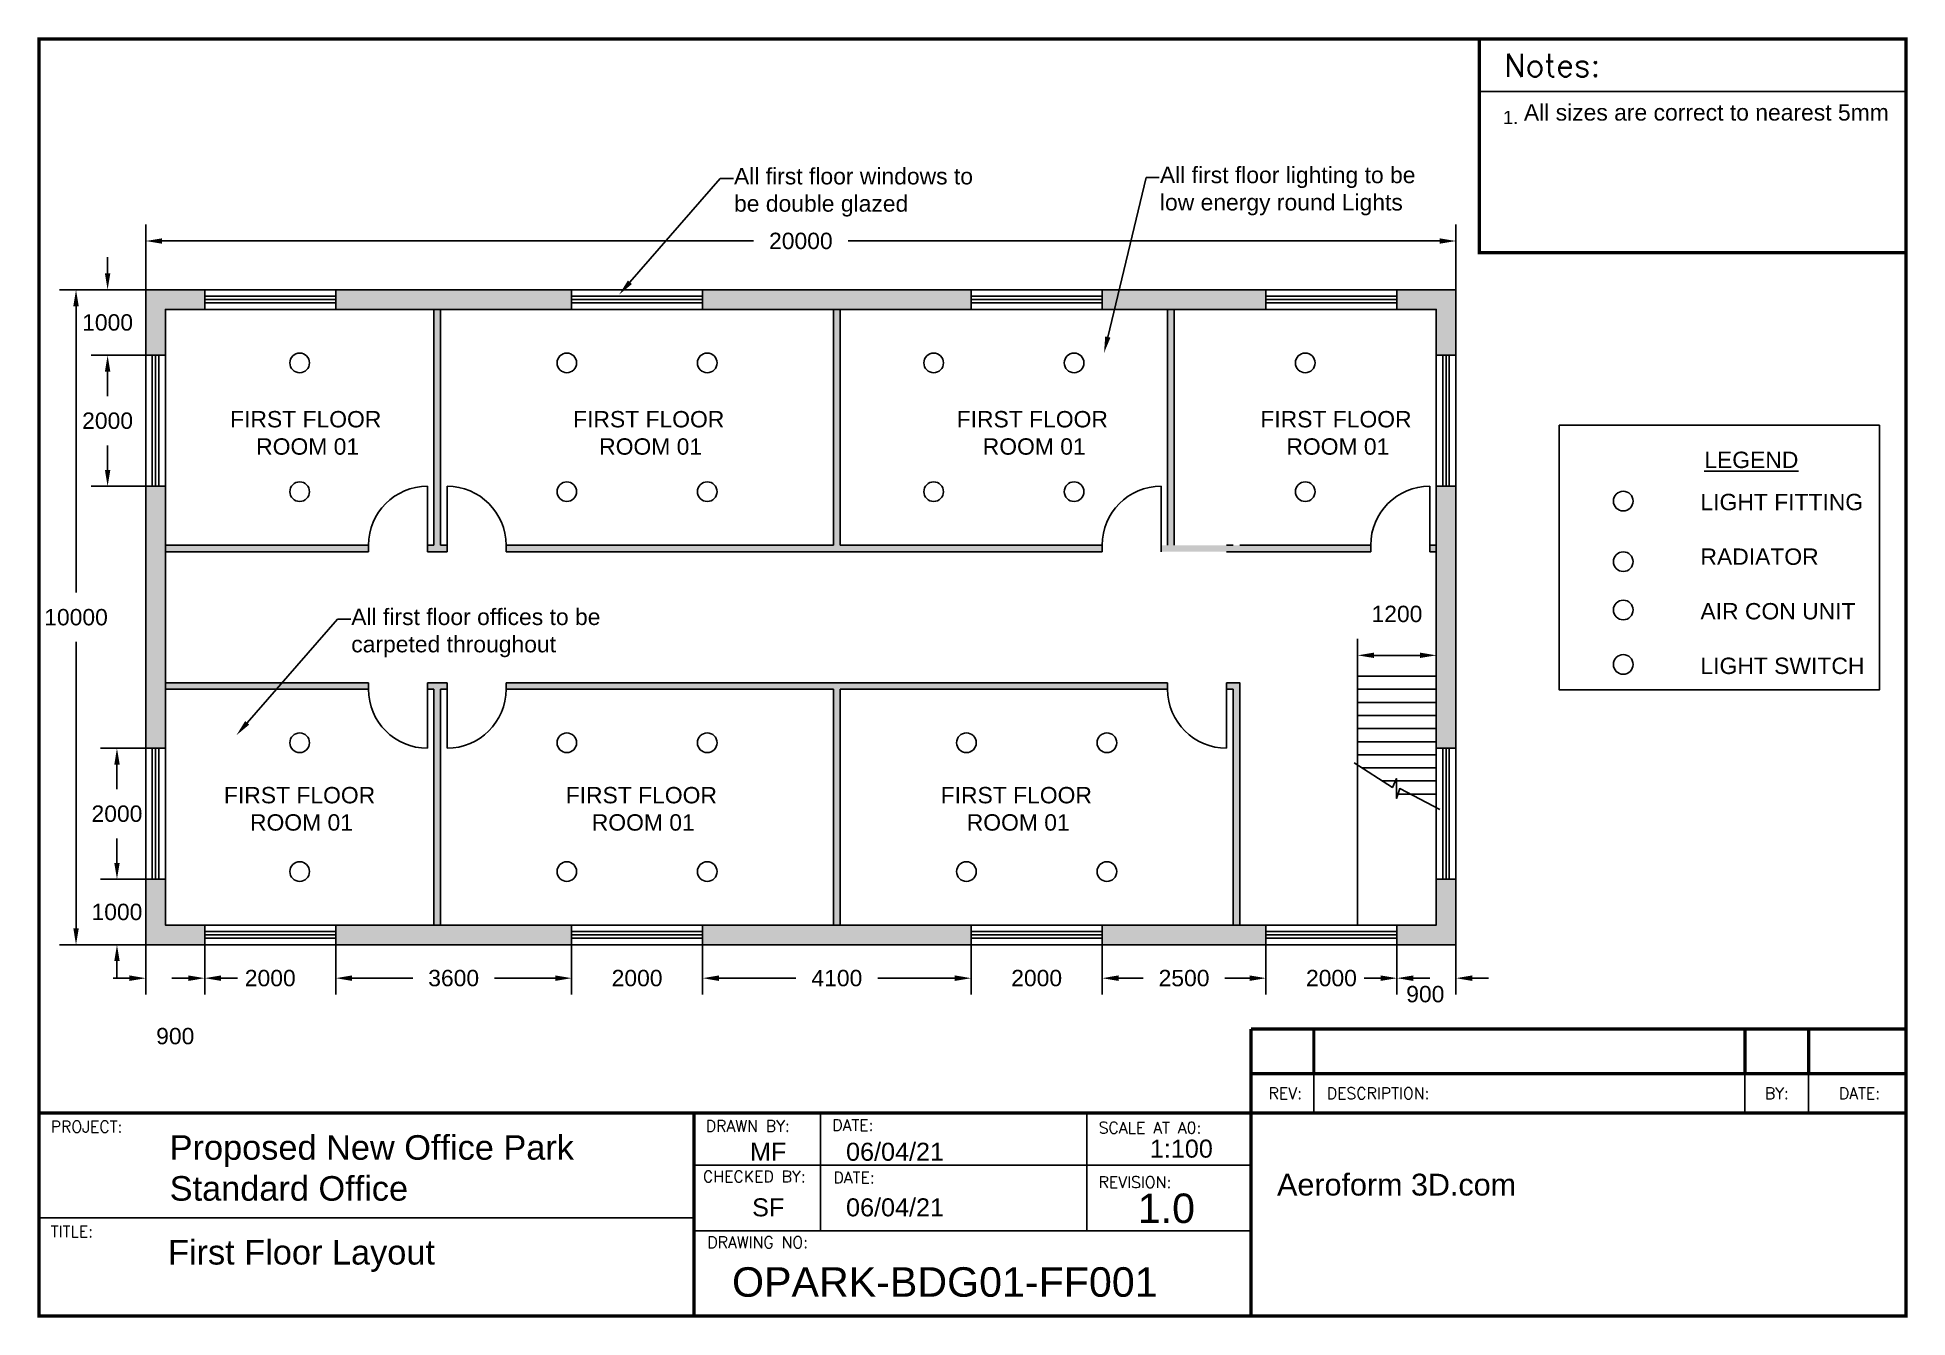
# Paper-space layout 'Full Plan' of a CAD drawing. Header units: millimetres. Extents: x -45 to 241, y 45 to 240.
# The model-space entities are those that its viewports show. They can reach past a viewport. Long polylines and large blocks are cut down to what shows.
import ezdxf
from ezdxf import colors
from ezdxf.entities.mleader import LeaderData, LeaderLine
from ezdxf.math import Vec2, Vec3

# ---------------------------------------------------------------- set-up
doc = ezdxf.new("R2010")
doc.units = ezdxf.units.MM
doc.header["$MEASUREMENT"] = 0
for name, color, linetype in [('Doors', 160, 'Continuous'), ('ExternalWalls', 7, 'Continuous'), ('Hatch', 7, 'Continuous'), ('InternalWalls', 7, 'Continuous'), ('Lighting', 20, 'Continuous'), ('Windows', 96, 'Continuous'), ('YS-TEXT-LARGE', 250, 'Continuous'), ('YS-TEXT-MEDIUM', 6, 'Continuous'), ('YS-TEXT-SMALL', 2, 'Continuous'), ('YS-TITLEBLOCK-BORDERS', 154, 'Continuous'), ('YS-TITLEBLOCK-TEXT-NONEDITABLE', 154, 'Continuous')]:
    doc.layers.add(name, color=color, linetype=linetype)
doc.styles.add('ROMANS', font='romans.shx')
doc.styles.get("Standard").update_dxf_attribs({"font": 'arial.ttf'})
doc.styles.add('YS TEXT', font='arial.ttf')
doc.dimstyles.new('BuildingStyle', dxfattribs={"dimtxt": 2.5, "dimasz": 2.5, "dimexe": 2.5, "dimexo": 0.0625, "dimgap": 2.5, "dimtad": 0, "dimtih": 1, "dimtoh": 1, "dimdec": 0, "dimzin": 0, "dimdsep": 46, "dimtxsty": 'Standard', "dimcen": 0.09, "dimadec": 0, "dimazin": 0, "dimtfac": 1, "dimtdec": 0, "dimtofl": 0, "dimtmove": 2, "dimatfit": 3, "dimfxl": 1, "dimtolj": 1, "dimtzin": 0, "dimarcsym": 0})

# ---------------------------------------------------------------- blocks, each defined once
blk = doc.blocks.new('*D3')
at = {"color": 0, "lineweight": -2, "transparency": 16777216}
for p, q in [((-28.45, 201.9), (-28.45, 211.78)), ((171.55, 201.9), (171.55, 211.78)), ((-25.95, 209.28), (64.32, 209.28)), ((169.05, 209.28), (78.77, 209.28))]:
    blk.add_line(p, q, dxfattribs=at)
at = {"color": 0, "transparency": 16777216}
for points in [[(-25.95, 209.69), (-25.95, 208.86), (-28.45, 209.28)], [(169.05, 209.69), (169.05, 208.86), (171.55, 209.28)]]:
    blk.add_solid(points, dxfattribs=at)
at = {"layer": 'Defpoints', "color": 0, "transparency": 16777216}
for p in [(171.55, 209.28), (-28.45, 201.83), (171.55, 201.83)]:
    blk.add_point(p, dxfattribs=at)
at = {"color": 0, "transparency": 16777216, "insert": (71.55, 209.28), "char_height": 2.5, "attachment_point": 5}
blk.add_mtext('\\A1;20000', dxfattribs=at)
blk = doc.blocks.new('*D4')
at = {"color": 0, "lineweight": -2, "transparency": 16777216}
for p, q in [((-28.52, 201.83), (-41.6, 201.83)), ((-39.1, 199.33), (-39.1, 155.61)), ((-39.1, 104.33), (-39.1, 148.06)), ((-28.52, 101.83), (-41.6, 101.83))]:
    blk.add_line(p, q, dxfattribs=at)
at = {"color": 0, "transparency": 16777216}
for points in [[(-39.51, 199.33), (-38.68, 199.33), (-39.1, 201.83)], [(-39.51, 104.33), (-38.68, 104.33), (-39.1, 101.83)]]:
    blk.add_solid(points, dxfattribs=at)
at = {"layer": 'Defpoints', "color": 0, "transparency": 16777216}
for p in [(-28.45, 201.83), (-39.1, 101.83), (-28.45, 101.83)]:
    blk.add_point(p, dxfattribs=at)
at = {"color": 0, "transparency": 16777216, "insert": (-39.1, 151.83), "char_height": 2.5, "attachment_point": 5}
blk.add_mtext('\\A1;10000', dxfattribs=at)
blk = doc.blocks.new('*D5')
at = {"color": 0, "lineweight": -2, "transparency": 16777216}
for p, q in [((-28.45, 101.77), (-28.45, 94.23)), ((-19.45, 101.77), (-19.45, 94.23)), ((-30.95, 96.73), (-33.45, 96.73)), ((-16.95, 96.73), (-14.45, 96.73))]:
    blk.add_line(p, q, dxfattribs=at)
at = {"color": 0, "transparency": 16777216}
for points in [[(-30.95, 97.15), (-30.95, 96.31), (-28.45, 96.73)], [(-16.95, 97.15), (-16.95, 96.31), (-19.45, 96.73)]]:
    blk.add_solid(points, dxfattribs=at)
at = {"layer": 'Defpoints', "color": 0, "transparency": 16777216}
for p in [(-28.45, 101.83), (-19.45, 101.83), (-19.45, 96.73)]:
    blk.add_point(p, dxfattribs=at)
at = {"color": 0, "transparency": 16777216, "insert": (-23.95, 87.87), "char_height": 2.5, "attachment_point": 5}
blk.add_mtext('\\A1;900', dxfattribs=at)
blk = doc.blocks.new('*D6')
at = {"color": 0, "lineweight": -2, "transparency": 16777216}
for p, q in [((-19.45, 101.77), (-19.45, 94.23)), ((0.55, 101.77), (0.55, 94.23)), ((-21.95, 96.73), (-24.45, 96.73)), ((3.05, 96.73), (5.55, 96.73))]:
    blk.add_line(p, q, dxfattribs=at)
at = {"color": 0, "transparency": 16777216}
for points in [[(-21.95, 97.15), (-21.95, 96.31), (-19.45, 96.73)], [(3.05, 97.15), (3.05, 96.31), (0.55, 96.73)]]:
    blk.add_solid(points, dxfattribs=at)
at = {"layer": 'Defpoints', "color": 0, "transparency": 16777216}
for p in [(-19.45, 101.83), (0.55, 101.83), (0.55, 96.73)]:
    blk.add_point(p, dxfattribs=at)
at = {"color": 0, "transparency": 16777216, "insert": (-9.45, 96.73), "char_height": 2.5, "attachment_point": 5}
blk.add_mtext('\\A1;2000', dxfattribs=at)
blk = doc.blocks.new('*D7')
at = {"color": 0, "lineweight": -2, "transparency": 16777216}
for p, q in [((0.55, 101.77), (0.55, 94.23)), ((36.55, 101.77), (36.55, 94.23)), ((3.05, 96.73), (12.32, 96.73)), ((34.05, 96.73), (24.77, 96.73))]:
    blk.add_line(p, q, dxfattribs=at)
at = {"color": 0, "transparency": 16777216}
for points in [[(3.05, 97.15), (3.05, 96.31), (0.55, 96.73)], [(34.05, 97.15), (34.05, 96.31), (36.55, 96.73)]]:
    blk.add_solid(points, dxfattribs=at)
at = {"layer": 'Defpoints', "color": 0, "transparency": 16777216}
for p in [(0.55, 101.83), (36.55, 101.83), (36.55, 96.73)]:
    blk.add_point(p, dxfattribs=at)
at = {"color": 0, "transparency": 16777216, "insert": (18.55, 96.73), "char_height": 2.5, "attachment_point": 5}
blk.add_mtext('\\A1;3600', dxfattribs=at)
blk = doc.blocks.new('*D8')
at = {"color": 0, "lineweight": -2, "transparency": 16777216}
for p, q in [((36.55, 101.77), (36.55, 94.23)), ((56.55, 101.77), (56.55, 94.23)), ((34.05, 96.73), (31.55, 96.73)), ((59.05, 96.73), (61.55, 96.73))]:
    blk.add_line(p, q, dxfattribs=at)
at = {"color": 0, "transparency": 16777216}
for points in [[(34.05, 97.15), (34.05, 96.31), (36.55, 96.73)], [(59.05, 97.15), (59.05, 96.31), (56.55, 96.73)]]:
    blk.add_solid(points, dxfattribs=at)
at = {"layer": 'Defpoints', "color": 0, "transparency": 16777216}
for p in [(36.55, 101.83), (56.55, 101.83), (56.55, 96.73)]:
    blk.add_point(p, dxfattribs=at)
at = {"color": 0, "transparency": 16777216, "insert": (46.55, 96.73), "char_height": 2.5, "attachment_point": 5}
blk.add_mtext('\\A1;2000', dxfattribs=at)
blk = doc.blocks.new('*D9')
at = {"color": 0, "lineweight": -2, "transparency": 16777216}
for p, q in [((56.55, 101.77), (56.55, 94.23)), ((97.55, 101.77), (97.55, 94.23)), ((59.05, 96.73), (70.77, 96.73)), ((95.05, 96.73), (83.32, 96.73))]:
    blk.add_line(p, q, dxfattribs=at)
at = {"color": 0, "transparency": 16777216}
for points in [[(59.05, 97.15), (59.05, 96.31), (56.55, 96.73)], [(95.05, 97.15), (95.05, 96.31), (97.55, 96.73)]]:
    blk.add_solid(points, dxfattribs=at)
at = {"layer": 'Defpoints', "color": 0, "transparency": 16777216}
for p in [(56.55, 101.83), (97.55, 101.83), (97.55, 96.73)]:
    blk.add_point(p, dxfattribs=at)
at = {"color": 0, "transparency": 16777216, "insert": (77.05, 96.73), "char_height": 2.5, "attachment_point": 5}
blk.add_mtext('\\A1;4100', dxfattribs=at)
blk = doc.blocks.new('*D10')
at = {"color": 0, "lineweight": -2, "transparency": 16777216}
for p, q in [((97.55, 101.77), (97.55, 94.23)), ((117.55, 101.77), (117.55, 94.23)), ((95.05, 96.73), (92.55, 96.73)), ((120.05, 96.73), (122.55, 96.73))]:
    blk.add_line(p, q, dxfattribs=at)
at = {"color": 0, "transparency": 16777216}
for points in [[(95.05, 97.15), (95.05, 96.31), (97.55, 96.73)], [(120.05, 97.15), (120.05, 96.31), (117.55, 96.73)]]:
    blk.add_solid(points, dxfattribs=at)
at = {"layer": 'Defpoints', "color": 0, "transparency": 16777216}
for p in [(97.55, 101.83), (117.55, 101.83), (117.55, 96.73)]:
    blk.add_point(p, dxfattribs=at)
at = {"color": 0, "transparency": 16777216, "insert": (107.55, 96.73), "char_height": 2.5, "attachment_point": 5}
blk.add_mtext('\\A1;2000', dxfattribs=at)
blk = doc.blocks.new('*D11')
at = {"color": 0, "lineweight": -2, "transparency": 16777216}
for p, q in [((117.55, 101.77), (117.55, 94.23)), ((142.55, 101.77), (142.55, 94.23)), ((120.05, 96.73), (123.8, 96.73)), ((140.05, 96.73), (136.3, 96.73))]:
    blk.add_line(p, q, dxfattribs=at)
at = {"color": 0, "transparency": 16777216}
for points in [[(120.05, 97.15), (120.05, 96.31), (117.55, 96.73)], [(140.05, 97.15), (140.05, 96.31), (142.55, 96.73)]]:
    blk.add_solid(points, dxfattribs=at)
at = {"layer": 'Defpoints', "color": 0, "transparency": 16777216}
for p in [(117.55, 101.83), (142.55, 101.83), (142.55, 96.73)]:
    blk.add_point(p, dxfattribs=at)
at = {"color": 0, "transparency": 16777216, "insert": (130.05, 96.73), "char_height": 2.5, "attachment_point": 5}
blk.add_mtext('\\A1;2500', dxfattribs=at)
blk = doc.blocks.new('*D12')
at = {"color": 0, "lineweight": -2, "transparency": 16777216}
for p, q in [((142.55, 101.77), (142.55, 94.23)), ((162.55, 101.77), (162.55, 94.23)), ((140.05, 96.73), (137.55, 96.73)), ((165.05, 96.73), (167.55, 96.73))]:
    blk.add_line(p, q, dxfattribs=at)
at = {"color": 0, "transparency": 16777216}
for points in [[(140.05, 97.15), (140.05, 96.31), (142.55, 96.73)], [(165.05, 97.15), (165.05, 96.31), (162.55, 96.73)]]:
    blk.add_solid(points, dxfattribs=at)
at = {"layer": 'Defpoints', "color": 0, "transparency": 16777216}
for p in [(142.55, 101.83), (162.55, 101.83), (162.55, 96.73)]:
    blk.add_point(p, dxfattribs=at)
at = {"color": 0, "transparency": 16777216, "insert": (152.55, 96.73), "char_height": 2.5, "attachment_point": 5}
blk.add_mtext('\\A1;2000', dxfattribs=at)
blk = doc.blocks.new('*D13')
at = {"color": 0, "lineweight": -2, "transparency": 16777216}
for p, q in [((162.55, 101.77), (162.55, 94.23)), ((171.55, 101.77), (171.55, 94.23)), ((160.05, 96.73), (157.55, 96.73)), ((174.05, 96.73), (176.55, 96.73))]:
    blk.add_line(p, q, dxfattribs=at)
at = {"color": 0, "transparency": 16777216}
for points in [[(160.05, 97.15), (160.05, 96.31), (162.55, 96.73)], [(174.05, 97.15), (174.05, 96.31), (171.55, 96.73)]]:
    blk.add_solid(points, dxfattribs=at)
at = {"layer": 'Defpoints', "color": 0, "transparency": 16777216}
for p in [(162.55, 101.83), (171.55, 101.83), (171.55, 96.73)]:
    blk.add_point(p, dxfattribs=at)
at = {"color": 0, "transparency": 16777216, "insert": (166.88, 94.28), "char_height": 2.5, "attachment_point": 5}
blk.add_mtext('\\A1;900', dxfattribs=at)
blk = doc.blocks.new('300DIALight')
at = {"layer": 'Lighting'}
blk.add_circle((0, 0), 150, dxfattribs=at)
blk = doc.blocks.new('*D32')
at = {"color": 0, "lineweight": -2, "transparency": 16777216}
for p, q in [((-34.28, 204.33), (-34.28, 206.83)), ((-28.52, 201.83), (-36.78, 201.83)), ((-28.52, 191.83), (-36.78, 191.83)), ((-34.28, 189.33), (-34.28, 186.83))]:
    blk.add_line(p, q, dxfattribs=at)
at = {"color": 0, "transparency": 16777216}
for points in [[(-34.69, 204.33), (-33.86, 204.33), (-34.28, 201.83)], [(-34.69, 189.33), (-33.86, 189.33), (-34.28, 191.83)]]:
    blk.add_solid(points, dxfattribs=at)
at = {"layer": 'Defpoints', "color": 0, "transparency": 16777216}
for p in [(-28.45, 201.83), (-34.28, 191.83), (-28.45, 191.83)]:
    blk.add_point(p, dxfattribs=at)
at = {"color": 0, "transparency": 16777216, "insert": (-34.28, 196.83), "char_height": 2.5, "attachment_point": 5}
blk.add_mtext('\\A1;1000', dxfattribs=at)
blk = doc.blocks.new('*D33')
at = {"color": 0, "lineweight": -2, "transparency": 16777216}
for p, q in [((-28.52, 191.83), (-36.78, 191.83)), ((-34.28, 189.33), (-34.28, 185.61)), ((-34.28, 174.33), (-34.28, 178.06)), ((-28.52, 171.83), (-36.78, 171.83))]:
    blk.add_line(p, q, dxfattribs=at)
at = {"color": 0, "transparency": 16777216}
for points in [[(-34.69, 189.33), (-33.86, 189.33), (-34.28, 191.83)], [(-34.69, 174.33), (-33.86, 174.33), (-34.28, 171.83)]]:
    blk.add_solid(points, dxfattribs=at)
at = {"layer": 'Defpoints', "color": 0, "transparency": 16777216}
for p in [(-28.45, 191.83), (-34.28, 171.83), (-28.45, 171.83)]:
    blk.add_point(p, dxfattribs=at)
at = {"color": 0, "transparency": 16777216, "insert": (-34.28, 181.83), "char_height": 2.5, "attachment_point": 5}
blk.add_mtext('\\A1;2000', dxfattribs=at)
blk = doc.blocks.new('*D34')
at = {"color": 0, "lineweight": -2, "transparency": 16777216}
for p, q in [((-28.52, 131.83), (-35.35, 131.83)), ((-32.85, 129.33), (-32.85, 125.61)), ((-32.85, 114.33), (-32.85, 118.06)), ((-28.52, 111.83), (-35.35, 111.83))]:
    blk.add_line(p, q, dxfattribs=at)
at = {"color": 0, "transparency": 16777216}
for points in [[(-33.26, 129.33), (-32.43, 129.33), (-32.85, 131.83)], [(-33.26, 114.33), (-32.43, 114.33), (-32.85, 111.83)]]:
    blk.add_solid(points, dxfattribs=at)
at = {"layer": 'Defpoints', "color": 0, "transparency": 16777216}
for p in [(-28.45, 131.83), (-32.85, 111.83), (-28.45, 111.83)]:
    blk.add_point(p, dxfattribs=at)
at = {"color": 0, "transparency": 16777216, "insert": (-32.85, 121.83), "char_height": 2.5, "attachment_point": 5}
blk.add_mtext('\\A1;2000', dxfattribs=at)
blk = doc.blocks.new('*D35')
at = {"color": 0, "lineweight": -2, "transparency": 16777216}
for p, q in [((-32.85, 114.33), (-32.85, 116.83)), ((-28.52, 111.83), (-35.35, 111.83)), ((-28.52, 101.83), (-35.35, 101.83)), ((-32.85, 99.33), (-32.85, 96.83))]:
    blk.add_line(p, q, dxfattribs=at)
at = {"color": 0, "transparency": 16777216}
for points in [[(-33.26, 114.33), (-32.43, 114.33), (-32.85, 111.83)], [(-33.26, 99.33), (-32.43, 99.33), (-32.85, 101.83)]]:
    blk.add_solid(points, dxfattribs=at)
at = {"layer": 'Defpoints', "color": 0, "transparency": 16777216}
for p in [(-28.45, 111.83), (-32.85, 101.83), (-28.45, 101.83)]:
    blk.add_point(p, dxfattribs=at)
at = {"color": 0, "transparency": 16777216, "insert": (-32.85, 106.83), "char_height": 2.5, "attachment_point": 5}
blk.add_mtext('\\A1;1000', dxfattribs=at)
blk = doc.blocks.new('*D36')
at = {"color": 0, "lineweight": -2, "transparency": 16777216}
for p, q in [((156.55, 142.9), (156.55, 148.52)), ((168.55, 142.9), (168.55, 148.52)), ((159.05, 146.02), (166.05, 146.02))]:
    blk.add_line(p, q, dxfattribs=at)
at = {"color": 0, "transparency": 16777216}
for points in [[(159.05, 146.44), (159.05, 145.61), (156.55, 146.02)], [(166.05, 146.44), (166.05, 145.61), (168.55, 146.02)]]:
    blk.add_solid(points, dxfattribs=at)
at = {"layer": 'Defpoints', "color": 0, "transparency": 16777216}
for p in [(168.55, 146.02), (156.55, 142.83), (168.55, 142.83)]:
    blk.add_point(p, dxfattribs=at)
at = {"color": 0, "transparency": 16777216, "insert": (162.55, 152.33), "char_height": 2.5, "attachment_point": 5}
blk.add_mtext('\\A1;1200', dxfattribs=at)
blk = doc.blocks.new('Door')
for points in [[(0, 100), (0, 1000)], [(-900, 100), (-900, 0)], [(0, 100), (0, 0)]]:
    blk.add_lwpolyline(points)
blk.add_arc((0, 100), 900, 90, 180)
blk = doc.blocks.new('Window')
blk.add_lwpolyline([(0, -300), (2000, -300), (2000, 0), (0, 0)], close=True)
for points in [[(0, -100), (2000, -100)], [(0, -150), (2000, -150)], [(0, -200), (2000, -200)]]:
    blk.add_lwpolyline(points)

msp = doc.modelspace()

# ---------------------------------------------------------------- hatches: boundary and pattern name
at = {"layer": 'Hatch'}
h = msp.add_hatch(color=252, dxfattribs=at)
h.dxf.hatch_style = 1
h.paths.add_polyline_path([(9560, 12050), (5960, 12050), (5960, 11750), (9560, 11750)])
h.paths.add_polyline_path([(15660, 12050), (11560, 12050), (11560, 11750), (15660, 11750)])
h.paths.add_polyline_path([(20160, 12050), (17660, 12050), (17660, 11750), (20160, 11750)])
h.paths.add_polyline_path([(20160, 2350), (17660, 2350), (17660, 2050), (20160, 2050)])
h.paths.add_polyline_path([(15660, 2350), (11560, 2350), (11560, 2050), (15660, 2050)])
h.paths.add_polyline_path([(9560, 2350), (5960, 2350), (5960, 2050), (9560, 2050)])
h.paths.add_polyline_path([(3060, 11050), (3360, 11050), (3360, 11750), (3960, 11750), (3960, 12050), (3060, 12050)])
h.paths.add_polyline_path([(3360, 3050), (3060, 3050), (3060, 2050), (3960, 2050), (3960, 2350), (3360, 2350)])
h.paths.add_polyline_path([(3060, 5050), (3360, 5050), (3360, 9050), (3060, 9050)])
h.paths.add_polyline_path([(22760, 5050), (23060, 5050), (23060, 7950), (22760, 7950)])
h.paths.add_polyline_path([(23060, 3050), (22760, 3050), (22760, 2350), (22160, 2350), (22160, 2050), (23060, 2050)])
h.paths.add_polyline_path([(22760, 11050), (23060, 11050), (23060, 12050), (22160, 12050), (22160, 11750), (22760, 11750)])
h.paths.add_polyline_path([(23060, 9050), (22760, 9050), (22760, 7950), (23060, 7950)])
h = msp.add_hatch(color=253, dxfattribs=at)
h.dxf.hatch_style = 1
h.paths.add_polyline_path([(6460, 8150), (3360, 8150), (3360, 8050), (6460, 8050)])
h.paths.add_polyline_path([(7660, 8150), (7560, 8150), (7560, 11750), (7460, 11750), (7460, 8150), (7360, 8150), (7360, 8050), (7660, 8050)])
h.paths.add_polyline_path([(6460, 6050), (3360, 6050), (3360, 5950), (6460, 5950)])
h.paths.add_polyline_path([(7660, 6050), (7360, 6050), (7360, 5950), (7460, 5950), (7460, 2350), (7560, 2350), (7560, 5950), (7660, 5950)])
h.paths.add_polyline_path([(18660, 6050), (8560, 6050), (8560, 5950), (13560, 5950), (13560, 2350), (13660, 2350), (13660, 5950), (18660, 5950)])
h.paths.add_polyline_path([(17660, 8150), (13660, 8150), (13660, 11750), (13560, 11750), (13560, 8150), (8560, 8150), (8560, 8050), (17660, 8050)])
h.paths.add_polyline_path([(21760, 8150), (18760, 8150), (18760, 11750), (18660, 11750), (18660, 8150), (18560, 8150), (18560, 8050), (21760, 8050)])
h.paths.add_polyline_path([(19760, 6050), (19560, 6050), (19560, 5950), (19660, 5950), (19660, 2350), (19760, 2350)])
h.paths.add_polyline_path([(22760, 8150), (22660, 8150), (22660, 8050), (22760, 8050)])

# ---------------------------------------------------------------- linework, layer by layer
for points in [[(22760, 4141), (22760, 6150), (21560, 6150), (21560, 4792)], [(21560, 5950), (22760, 5950)], [(21560, 5750), (22760, 5750)], [(21560, 5550), (22760, 5550)], [(21560, 5350), (22760, 5350)], [(21560, 5150), (22760, 5150)], [(21560, 4950), (22760, 4950)], [(21508, 4826), (22091, 4452), (22153, 4586), (22153, 4285), (22204, 4433), (22815, 4113)], [(21560, 4792), (21560, 2350)], [(21627, 4750), (22760, 4750)], [(21939, 4550), (22760, 4550)], [(22153, 4350), (22760, 4350)], [(22744, 4150), (22760, 4150)]]:
    msp.add_lwpolyline(points)
at = {"layer": 'ExternalWalls'}
for points in [[(23060, 7950), (23060, 12050), (3060, 12050), (3060, 2050), (23060, 2050), (23060, 7950)], [(22760, 7950), (22760, 11750), (3360, 11750), (3360, 2350), (22760, 2350), (22760, 7950)]]:
    msp.add_lwpolyline(points, dxfattribs=at)
at = {"layer": 'InternalWalls'}
for points in [[(7460, 11750), (7460, 8150)], [(7560, 11750), (7560, 8150)], [(13560, 11750), (13560, 8150)], [(13660, 11750), (13660, 8150)], [(18660, 11750), (18660, 8150)], [(18760, 11750), (18760, 8150)], [(3360, 8150), (6460, 8150)], [(3360, 8050), (6460, 8050)], [(7360, 8150), (7460, 8150)], [(7360, 8050), (7660, 8050)], [(7560, 8150), (7660, 8150)], [(8560, 8150), (13560, 8150)], [(8560, 8050), (17660, 8050)], [(13660, 8150), (17660, 8150)], [(19560, 8150), (19660, 8150)], [(19560, 8050), (21760, 8050)], [(19760, 8150), (21760, 8150)], [(22660, 8150), (22760, 8150)], [(22660, 8050), (22760, 8050)], [(3360, 6050), (6460, 6050)], [(7360, 6050), (7660, 6050)], [(8560, 6050), (18660, 6050)], [(19560, 6050), (19760, 6050), (19760, 2350)], [(3360, 5950), (6460, 5950)], [(7360, 5950), (7460, 5950)], [(7460, 5950), (7460, 2350)], [(7560, 5950), (7560, 2350)], [(7560, 5950), (7660, 5950)], [(8560, 5950), (13560, 5950)], [(13560, 5950), (13560, 2350)], [(13660, 5950), (13660, 2350)], [(13660, 5950), (18660, 5950)], [(19560, 5950), (19660, 5950)], [(19660, 5950), (19660, 2350)]]:
    msp.add_lwpolyline(points, dxfattribs=at)

# ---------------------------------------------------------------- block references
at = {"layer": 'Doors'}
for p in [(7360, 8050), (18560, 8050), (22660, 8050)]:
    msp.add_blockref('Door', p, dxfattribs=at)
at = {"layer": 'Doors', "xscale": -1}
msp.add_blockref('Door', (7660, 8050), dxfattribs=at)
at = {"layer": 'Doors', "xscale": -1, "rotation": 180}
for p in [(7360, 6050), (19560, 6050)]:
    msp.add_blockref('Door', p, dxfattribs=at)
at = {"layer": 'Doors', "rotation": 180}
msp.add_blockref('Door', (7660, 6050), dxfattribs=at)
at = {"layer": 'Lighting'}
for p in [(5410, 10933), (9488, 10933), (15088, 10933), (5410, 5133), (9488, 5133), (15588, 5133)]:
    msp.add_blockref('300DIALight', p, dxfattribs=at)
at = {"layer": 'Lighting', "xscale": -1}
for p in [(11632, 10933), (17232, 10933), (20760, 10933), (11632, 5133), (17732, 5133)]:
    msp.add_blockref('300DIALight', p, dxfattribs=at)
at = {"layer": 'Lighting', "xscale": -1, "rotation": 180}
for p in [(5410, 8967), (9488, 8967), (15088, 8967), (5410, 3167), (9488, 3167), (15588, 3167)]:
    msp.add_blockref('300DIALight', p, dxfattribs=at)
at = {"layer": 'Lighting', "rotation": 180}
for p in [(11632, 8967), (17232, 8967), (20760, 8967), (11632, 3167), (17732, 3167)]:
    msp.add_blockref('300DIALight', p, dxfattribs=at)
at = {"layer": 'Windows'}
for p in [(3960, 12050), (9560, 12050), (15660, 12050), (20160, 12050)]:
    msp.add_blockref('Window', p, dxfattribs=at)
at = {"layer": 'Windows', "xscale": -1}
for p, rotation in [((3060, 11050), 90), ((3060, 5050), 90), ((3960, 2050), 180), ((9560, 2050), 180), ((15660, 2050), 180), ((20160, 2050), 180)]:
    msp.add_blockref('Window', p, dxfattribs=dict(at, rotation=rotation))
at = {"layer": 'Windows', "rotation": 270}
for p in [(23060, 11050), (23060, 5050)]:
    msp.add_blockref('Window', p, dxfattribs=at)

psp = doc.layouts.new('Full Plan')

# ---------------------------------------------------------------- linework, layer by layer
psp.add_lwpolyline([(187.3351, 181.1456), (236.1964, 181.1456), (236.1964, 140.7423), (187.3351, 140.7423)], close=True)
at = {"layer": 'YS-TITLEBLOCK-BORDERS', "linetype": 'Continuous'}
for p, q in [((136.255, 240.1149), (236.255, 240.1149)), ((55.255, 76.1574), (91.0143, 76.1574))]:
    psp.add_line(p, q, dxfattribs=at)
at = {"layer": 'YS-TITLEBLOCK-BORDERS', "color": 7, "linetype": 'Continuous'}
for p, q in [((175.1159, 232.1149), (240.255, 232.1149)), ((149.8601, 76.1574), (149.8601, 82.1574)), ((215.6685, 76.1574), (215.6685, 82.1574)), ((225.3872, 76.1574), (225.3872, 82.1574)), ((74.5654, 76.1575), (74.5654, 66.1575)), ((115.1868, 76.1575), (115.1868, 66.1575)), ((140.255, 76.1574), (240.255, 76.1574)), ((55.255, 68.1574), (140.255, 68.1574)), ((74.5654, 68.1576), (74.5654, 58.1576)), ((115.1868, 68.1576), (115.1868, 58.1576)), ((55.255, 60.1574), (-44.745, 60.1574)), ((55.255, 58.1574), (140.255, 58.1574))]:
    psp.add_line(p, q, dxfattribs=at)
at = {"layer": 'YS-TITLEBLOCK-BORDERS', "color": 7, "linetype": 'Continuous', "const_width": 0.5}
for points in [[(-44.745, 240.1149), (240.255, 240.1149), (240.255, 45.1574), (-44.745, 45.1574)], [(175.1159, 240.1149), (240.255, 240.1149), (240.255, 207.5069), (175.1159, 207.5069)], [(140.255, 76.1574), (240.255, 76.1574), (240.255, 45.1574), (140.255, 45.1574)]]:
    psp.add_lwpolyline(points, close=True, dxfattribs=at)
for points in [[(240.255, 82.1574), (240.255, 104.4629)], [(140.255, 82.1574), (140.255, 88.9642)], [(140.255, 88.9642), (240.255, 88.9642)], [(149.8601, 82.1574), (149.8601, 88.9642)], [(215.6685, 82.1574), (215.6685, 88.9642)], [(225.3872, 82.1574), (225.3872, 88.9642)], [(140.255, 82.1574), (140.255, 76.1574), (240.255, 76.1574), (240.255, 82.1574), (140.255, 82.1574)], [(55.255, 45.1574), (55.255, 76.1574), (-44.745, 76.1574), (-44.745, 45.1574), (55.255, 45.1574)], [(140.255, 45.1574), (140.255, 76.1574), (55.255, 76.1574), (55.255, 45.1574), (140.255, 45.1574)]]:
    psp.add_lwpolyline(points, dxfattribs=at)

# ---------------------------------------------------------------- block references
at = {"layer": 'Lighting', "xscale": 0.009999999572173431, "yscale": 0.009999999572173431, "zscale": 0.009999999572173431, "rotation": 180}
for p in [(197.0955, 169.575), (197.0955, 160.3232), (197.0955, 152.9452), (197.0955, 144.6304)]:
    psp.add_blockref('300DIALight', p, dxfattribs=at)

# ---------------------------------------------------------------- texts
at = {"char_height": 2.5, "attachment_point": 1}
for s, width, insert in [('All sizes are correct to nearest 5mm', 56.76454, (181.9314, 230.1615)), ('\\pi3.36351;FIRST FLOOR \\P\\pi7.34117;ROOM 01', 29.486231, (-18.942, 183.3217)), ('\\pi3.36351;FIRST FLOOR \\P\\pi7.34117;ROOM 01', 29.486231, (33.4193, 183.3217)), ('\\pi3.36351;FIRST FLOOR \\P\\pi7.34117;ROOM 01', 29.486231, (91.9739, 183.3217)), ('\\pi3.36351;FIRST FLOOR \\P\\pi7.34117;ROOM 01', 29.486231, (138.3297, 183.3217)), ('{\\LLEGEND}', 29.486231, (209.4689, 177.1159)), ('LIGHT FITTING\\P\\PRADIATOR\\P\\PAIR CON UNIT\\P\\PLIGHT SWITCH', 29.486231, (208.883, 170.6748)), ('\\pi3.36351;FIRST FLOOR \\P\\pi7.34117;ROOM 01', 29.486231, (-19.8804, 125.9244)), ('\\pi3.36351;FIRST FLOOR \\P\\pi7.34117;ROOM 01', 29.486231, (32.2933, 125.9244)), ('\\pi3.36351;FIRST FLOOR \\P\\pi7.34117;ROOM 01', 29.486231, (89.5342, 125.9244))]:
    psp.add_mtext_dynamic_manual_height_columns(s, width=width, gutter_width=1, heights=[0], dxfattribs=dict(at, insert=insert))
at = {"layer": 'YS-TEXT-LARGE', "linetype": 'Continuous', "insert": (144.2518, 66.8746), "char_height": 7.5, "attachment_point": 1, "style": 'YS TEXT'}
psp.add_mtext('{\\H0.44444x;Aeroform 3D.com\\P\\P\\H0.68751x; }', dxfattribs=at)
at = {"layer": 'YS-TEXT-MEDIUM', "color": 5, "style": 'YS TEXT'}
for s, insert, char_height, width, attachment_point in [('Proposed New Office Park\\PStandard Office', (-24.8037, 72.7606), 3.75, 77.153873, 1), ('MF', (66.568, 71.6033), 2.75, 10.515824, 2), ('06/04/21', (85.9311, 71.6033), 2.75, 7.514534, 2), ('1:100', (129.6382, 72.0784), 2.75, 12.661218, 2), ('SF', (66.568, 63.1172), 2.75, 10.515824, 2), ('06/04/21', (85.9311, 63.1172), 2.75, 7.514534, 2), ('1.0', (127.3533, 63.8504), 4.5, 21.770315, 2), ('First Floor Layout', (-25.0569, 56.7576), 3.75, 60.325717, 1), ('OPARK-BDG01-FF001', (93.5297, 52.5944), 4.5, 47.146908, 2)]:
    psp.add_mtext(s, dxfattribs=dict(at, insert=insert, char_height=char_height, width=width, attachment_point=attachment_point))
at = {"layer": 'YS-TEXT-SMALL', "color": 5, "insert": (178.7377, 229.1519), "char_height": 2, "width": 9.672954, "attachment_point": 1, "style": 'YS TEXT'}
psp.add_mtext('\\pi-6,l6,t6;1.^I', dxfattribs=at)
at = {"layer": 'YS-TITLEBLOCK-TEXT-NONEDITABLE', "color": 7, "linetype": 'Continuous', "insert": (186.255, 236.1149), "char_height": 3.5, "width": 68.47, "attachment_point": 5, "style": 'ROMANS'}
psp.add_mtext('Notes:', dxfattribs=at)
at = {"layer": 'YS-TITLEBLOCK-TEXT-NONEDITABLE', "linetype": 'Continuous', "char_height": 1.75, "style": 'ROMANS'}
for s, insert, width, attachment_point in [('REV:', (145.505, 79.1574), 42.25, 5), ('DESCRIPTION:', (151.8336, 79.1574), 42.25, 4), ('BY:', (220.5516, 79.1574), 42.25, 5), ('DATE:', (233.1651, 79.1574), 42.25, 5), ('PROJECT:', (-42.9616, 74.9259), 37.6786, 1), ('DRAWN BY:', (57.0384, 75.0411), 37.6786, 1), ('DATE:', (76.349, 75.1725), 37.4556, 1), ('SCALE AT A0:', (117.0166, 74.7699), 37.6786, 1), ('CHECKED BY:', (56.6077, 67.3237), 37.6786, 1), ('DATE:', (76.5262, 67.1725), 37.4556, 1), ('REVISION:', (117.0032, 66.4594), 37.6786, 1), ('TITLE:', (-42.9616, 58.9259), 37.6786, 1), ('DRAWING NO:', (57.275, 57.2814), 37.6786, 1)]:
    psp.add_mtext(s, dxfattribs=dict(at, insert=insert, width=width, attachment_point=attachment_point))

# ---------------------------------------------------------------- dimensions: what is measured, and where the dimension line sits
for base, p1, p2, picture, middle in [((171.5458, 209.2782), (-28.4542, 201.8334), (171.5458, 201.8334), '*D3', (71.5458, 209.2782)), ((168.5458, 146.0244), (156.5458, 142.8334), (168.5458, 142.8334), '*D36', (162.5458, 152.3272)), ((-19.4542, 96.7304), (-28.4542, 101.8334), (-19.4542, 101.8334), '*D5', (-23.9542, 87.8747)), ((0.5458, 96.7304), (-19.4542, 101.8334), (0.5458, 101.8334), '*D6', (-9.4542, 96.7304)), ((36.5458, 96.7304), (0.5458, 101.8334), (36.5458, 101.8334), '*D7', (18.5458, 96.7304)), ((56.5458, 96.7304), (36.5458, 101.8334), (56.5458, 101.8334), '*D8', (46.5458, 96.7304)), ((97.5458, 96.7304), (56.5458, 101.8334), (97.5458, 101.8334), '*D9', (77.0458, 96.7304)), ((117.5458, 96.7304), (97.5458, 101.8334), (117.5458, 101.8334), '*D10', (107.5458, 96.7304)), ((142.5458, 96.7304), (117.5458, 101.8334), (142.5458, 101.8334), '*D11', (130.0458, 96.7304)), ((162.5458, 96.7304), (142.5458, 101.8334), (162.5458, 101.8334), '*D12', (152.5458, 96.7304))]:
    dim = psp.add_linear_dim(base=base, p1=p1, p2=p2, dimstyle='BuildingStyle', override={"dimlfac": -100.000004})
    dim.commit()
    dim.dimension.update_dxf_attribs({"geometry": picture, "text_midpoint": middle})
for base, p1, p2, picture, middle in [((-34.2763, 191.8334), (-28.4542, 201.8334), (-28.4542, 191.8334), '*D32', (-34.2763, 196.8334)), ((-39.0954, 101.8334), (-28.4542, 201.8334), (-28.4542, 101.8334), '*D4', (-39.0954, 151.8334)), ((-34.2763, 171.8334), (-28.4542, 191.8334), (-28.4542, 171.8334), '*D33', (-34.2763, 181.8334)), ((-32.8452, 111.8334), (-28.4542, 131.8334), (-28.4542, 111.8334), '*D34', (-32.8452, 121.8334)), ((-32.8452, 101.8334), (-28.4542, 111.8334), (-28.4542, 101.8334), '*D35', (-32.8452, 106.8334))]:
    dim = psp.add_linear_dim(base=base, p1=p1, p2=p2, angle=90, dimstyle='BuildingStyle', override={"dimlfac": -100.000004})
    dim.commit()
    dim.dimension.update_dxf_attribs({"geometry": picture, "text_midpoint": middle})
dim = psp.add_linear_dim(base=(171.5458, 96.7304), p1=(162.5458, 101.8334), p2=(171.5458, 101.8334), dimstyle='BuildingStyle', override={"dimlfac": -100.000004})
dim.commit()
dim.dimension.update_dxf_attribs({"geometry": '*D13', "text_midpoint": (166.8785, 94.2843), "dimtype": 160})

# ---------------------------------------------------------------- leaders
ml = psp.add_multileader_mtext('Standard')
ml.set_content('All first floor windows to be double glazed', color=256)
ml.set_leader_properties()
ml.build(insert=Vec2(0, 0))
ml.multileader.update_dxf_attribs({"dogleg_length": 0.36, "arrow_head_size": 2.5})
ctx = ml.context
ctx.base_point, ctx.char_height, ctx.arrow_head_size, ctx.landing_gap_size, ctx.plane_origin = Vec3(61.2578, 218.8043), 2.5, 2.5, 0.09, Vec3(43.8149, 201.0999)
notes = []
notes.append((ctx, [(0, (1, 1, 0), (59.2385, 218.8043), (1, 0), 2.0192, [(0, [(43.8149, 201.0999)], 0, [])])]))
ctx.mtext.insert, ctx.mtext.width, ctx.mtext.defined_height, ctx.mtext.flow_direction = Vec3(61.3478, 220.4217), 41.19996, 12.682, 5
ml = psp.add_multileader_mtext('Standard')
ml.set_content('All first floor lighting to be low energy round Lights', color=256)
ml.set_leader_properties()
ml.build(insert=Vec2(0, 0))
ml.multileader.update_dxf_attribs({"dogleg_length": 0.36, "arrow_head_size": 2.5})
ctx = ml.context
ctx.base_point, ctx.char_height, ctx.arrow_head_size, ctx.landing_gap_size, ctx.plane_origin = Vec3(126.2755, 218.9926), 2.5, 2.5, 0.09, Vec3(108.8327, 201.2882)
notes.append((ctx, [(0, (1, 1, 0), (124.2562, 218.9926), (1, 0), 2.0192, [(0, [(117.8317, 192.1891)], 0, [])])]))
ctx.mtext.insert, ctx.mtext.width, ctx.mtext.defined_height, ctx.mtext.flow_direction = Vec3(126.3655, 220.6101), 41.19996, 12.682, 5
ml = psp.add_multileader_mtext('Standard')
ml.set_content('All first floor offices to be carpeted throughout', color=256)
ml.set_leader_properties()
ml.build(insert=Vec2(0, 0))
ml.multileader.update_dxf_attribs({"dogleg_length": 0.36, "arrow_head_size": 2.5})
ctx = ml.context
ctx.base_point, ctx.char_height, ctx.arrow_head_size, ctx.landing_gap_size, ctx.plane_origin = Vec3(2.8276, 151.5283), 2.5, 2.5, 0.09, Vec3(-14.6152, 133.824)
notes.append((ctx, [(0, (1, 1, 0), (0.8084, 151.5283), (1, 0), 2.0192, [(0, [(-14.6152, 133.824)], 0, [])])]))
ctx.mtext.insert, ctx.mtext.width, ctx.mtext.defined_height, ctx.mtext.flow_direction = Vec3(2.9176, 153.1458), 41.19996, 12.682, 5
for ctx, leaders in notes:
    for number, flags, end, landing, length, lines in leaders:
        leader = LeaderData()
        leader.index, (leader.has_last_leader_line, leader.has_dogleg_vector, leader.attachment_direction) = number, flags
        leader.last_leader_point, leader.dogleg_vector, leader.dogleg_length = Vec3(end), Vec3(landing), length
        for number, points, colour, breaks in lines:
            line = LeaderLine()
            line.index, line.vertices, line.color, line.breaks = number, Vec3.list(points), colors.encode_raw_color(colour), breaks
            leader.lines.append(line)
        ctx.leaders.append(leader)

# ---------------------------------------------------------------- viewports
at = {"layer": '0'}
psp.add_viewport(center=(97.755, 158.1361), size=(285, 163.957477), view_center_point=(15680.8567, 7679.9673), view_height=16395.748363, dxfattribs=at)

doc.saveas('drawing.dxf')
